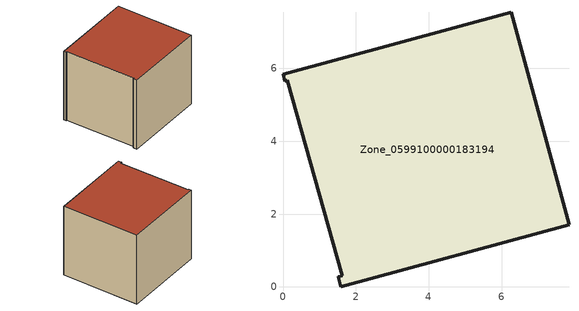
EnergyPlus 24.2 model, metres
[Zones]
Zone_0599100000183194
 floor ground (C_G): 1.51,0.28 1.63,0.31 0.12,5.67 0.05,5.65 0,5.84 6.26,7.54 7.85,1.71 1.59,0 z0
 wall outside (C_F): 1.59,0 7.85,1.71 6.26,7.54 0,5.84 0.05,5.65 0.12,5.67 1.63,0.31 1.51,0.28 1.59,0 z0:5.73
 roof outside (C_R): 1.63,0.31 1.51,0.28 1.59,0 7.85,1.71 6.26,7.54 0,5.84 0.05,5.65 0.12,5.67 z5.73
[BUILDING]
Pand.0599100000183194: North Axis=0; Terrain=City; Loads Convergence Tolerance Value=0.04; Temperature Convergence Tolerance Value=0.4; Solar Distribution=FullExterior; Maximum Number of Warmup Days=25; Minimum Number of Warmup Days=1
[Site:Location]
Rotterdam.The.Hague.AP_ZH_NLD Design_Conditions: Latitude=51.96; Longitude=4.45; Time Zone=1; Elevation=-4.5
[SITE:GROUNDTEMPERATURE:BUILDINGSURFACE]
18, 18, 18, 18, 18, 18, 18, 18, 18, 18, 18, 18
[MATERIAL] Thermal Absorptance=0.9; Solar Absorptance=0.7; Visible Absorptance=0.7
Name | Roughness | Thickness | Conductivity | Density | Specific Heat
G.TI.1946-1964 | MediumSmooth | 0.15 | 1 | 540 | 1210
F.TI.1946-1964 | Rough | 0.3 | 0.857143 | 1920 | 840
R.TI.1946-1964 | MediumRough | 0.2 | 0.277778 | 1500 | 1000
[CONSTRUCTION]
C_G: G.TI.1946-1964
C_F: F.TI.1946-1964
C_R: R.TI.1946-1964
[ZONE]
Zone_0599100000183194: Type=1; Multiplier=1; Ceiling Height=Autocalculate; Volume=Autocalculate; Floor Area=autocalculate; Part of Total Floor Area=Yes
[ZONEINFILTRATION:DESIGNFLOWRATE]
Infil_Zone_0599100000183194: Zone or ZoneList or Space or SpaceList=Zone_0599100000183194; Schedule=AlwaysOn; Design Flow Rate Calculation Method=Flow/Area; Flow Rate per Floor Area=0.003; Constant Term Coefficient=1; Temperature Term Coefficient=0; Velocity Term Coefficient=0; Velocity Squared Term Coefficient=0
[HVACTEMPLATE:ZONE:IDEALLOADSAIRSYSTEM]
Zone_0599100000183194: Maximum Heating Supply Air Temperature=50; Minimum Cooling Supply Air Temperature=13; Maximum Heating Supply Air Humidity Ratio=0.0156; Minimum Cooling Supply Air Humidity Ratio=0.0077; Heating Limit=NoLimit; Cooling Limit=NoLimit; Dehumidification Control Type=ConstantSensibleHeatRatio; Cooling Sensible Heat Ratio=0.7; Dehumidification Setpoint=60; Humidification Control Type=None; Humidification Setpoint=30; Outdoor Air Method=None; Outdoor Air Flow Rate per Person=0.00944; Outdoor Air Flow Rate per Zone Floor Area=0; Outdoor Air Flow Rate per Zone=0; Demand Controlled Ventilation Type=None; Outdoor Air Economizer Type=NoEconomizer; Heat Recovery Type=None; Sensible Heat Recovery Effectiveness=0.7; Latent Heat Recovery Effectiveness=0.65
[ZONECONTROL:THERMOSTAT]
ThermostatControl_Zone_0599100000183194: Zone or ZoneList=Zone_0599100000183194; Control Type Schedule=DualSetpointControlType; Control 1=Thermostat_Zone_0599100000183194; Temperature Difference Between Cutout And Setpoint=0
[THERMOSTATSETPOINT:DUALSETPOINT]
Thermostat_Zone_0599100000183194: Heating Setpoint Temperature Schedule=HeatingSetpoint_Zone_0599100000183194; Cooling Setpoint Temperature Schedule=CoolingSetpoint_Zone_0599100000183194
[SCHEDULE:COMPACT]
HeatingSetpoint_Zone_0599100000183194: Through: 12/31, For: AllDays, Until: 24:00, 21
CoolingSetpoint_Zone_0599100000183194: Through: 12/31, For: AllDays, Until: 24:00, 24
DualSetpointControlType: Through: 12/31, For: AllDays, Until: 24:00, 4
AlwaysOn: Through: 12/31, For: AllDays, Until: 24:00, 1
